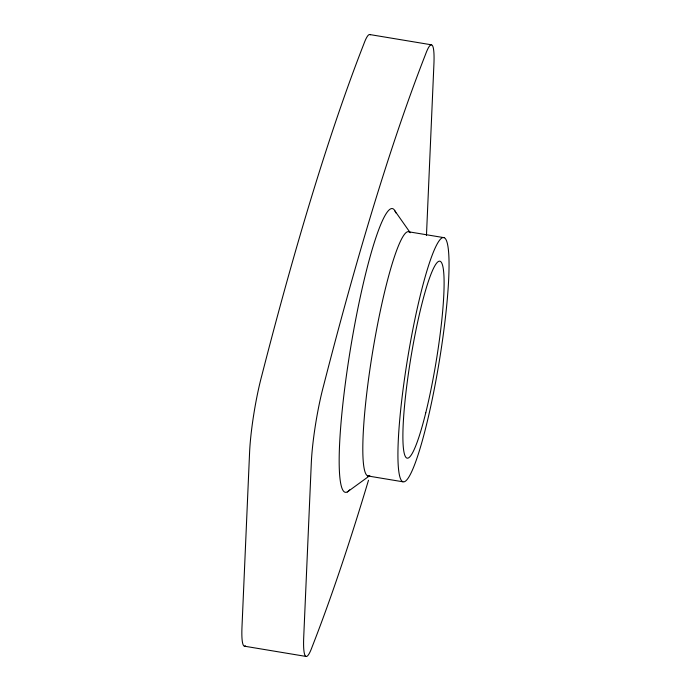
<?xml version="1.0" encoding="UTF-8"?>
<svg xmlns="http://www.w3.org/2000/svg" width="691" height="691" viewBox="0 0 691 691"><rect width="100%" height="100%" fill="white"/><g stroke="black" fill="none" stroke-linecap="round" stroke-linejoin="round"><path stroke-width="1.04" d="M426.459 235.476L433.922 64.064A59.91 7.67 -80.6 0 0 425.483 54.503A1167.444 149.446 -80.6 0 0 323.526 385.906A59.91 7.67 -80.6 0 0 311.33 462.564L303.72 637.206A59.91 7.67 -80.6 0 0 312.168 646.776A1167.444 149.446 -80.6 0 0 368.502 480.228M347.288 492.001L369.823 475.607M369.78 34.55L431.521 44.82M409.055 231.848L444.218 237.695A123.819 15.85 -80.6 0 1 426.287 425.578A123.819 15.85 -80.6 0 1 400.072 415.93A123.819 15.85 -80.6 0 1 444.218 237.695M367.664 475.926L402.836 481.774M244.389 646.18L306.13 656.45M394.941 210.962L410.238 232.746M349.655 489.841A143.797 18.407 -80.6 0 1 350.726 347.262A143.797 18.407 -80.6 0 1 395.822 212.888M370.264 34.783A59.91 7.67 -80.6 0 0 363.742 44.224A1167.444 149.446 -80.6 0 0 261.785 375.636A59.91 7.67 -80.6 0 0 249.589 452.294L241.988 626.936A59.91 7.67 -80.6 0 0 245.486 645.835M368.7 476.03A123.819 15.85 -80.6 0 1 373.226 348.316A123.819 15.85 -80.6 0 1 409.996 232.47M425.751 412.838A99.849 12.784 -80.6 0 0 440.219 261.319A99.849 12.784 -80.6 0 0 404.615 405.056A99.849 12.784 -80.6 0 0 425.751 412.838"/></g></svg>
